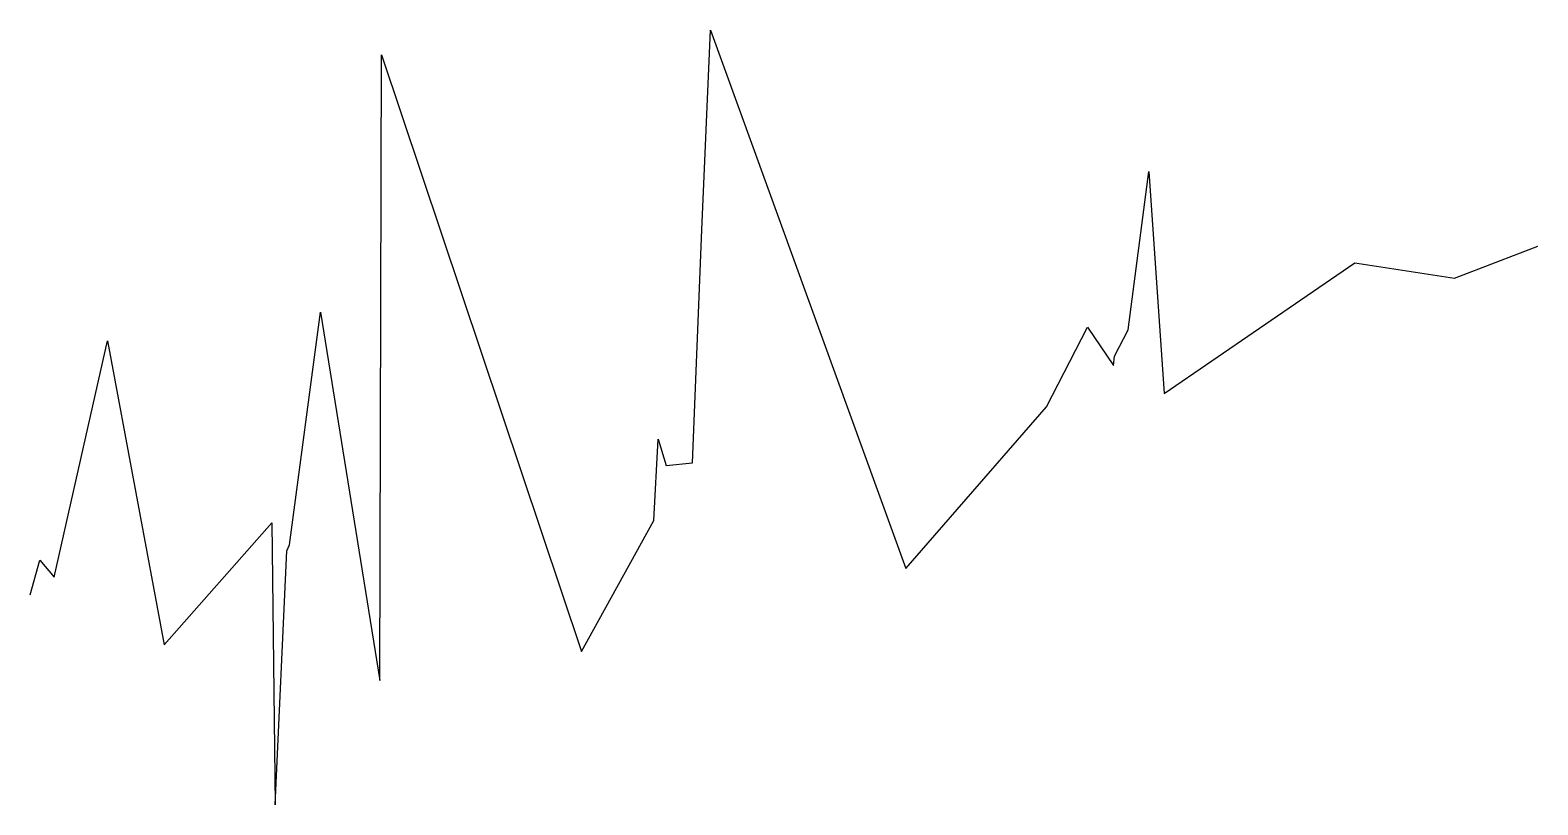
# Model space of a CAD drawing. Extents: x 0 to 17.8, y 67.3 to 76.5.
import ezdxf

# ---------------------------------------------------------------- set-up
doc = ezdxf.new("R2010")
doc.units = 0
doc.header["$MEASUREMENT"] = 0
doc.layers.add('TOPPPLATFORM_BASELINE_STAKE_2', color=1, linetype='CONTINUOUS')

msp = doc.modelspace()

# ---------------------------------------------------------------- linework, layer by layer
at = {"layer": 'TOPPPLATFORM_BASELINE_STAKE_2', "color": 7}
msp.add_polyline3d([(0, 69.81, 0), (0.115, 70.22, 0), (0.282, 70.02, 0), (0.913, 72.81, 0), (1.583, 69.22, 0), (2.856, 70.66, 0), (2.894, 67.33, 0), (3.031, 70.33, 0), (3.063, 70.4, 0), (3.429, 73.15, 0), (4.129, 68.8, 0), (4.151, 76.19, 0), (6.514, 69.14, 0), (7.366, 70.69, 0), (7.416, 71.65, 0), (7.513, 71.34, 0), (7.825, 71.37, 0), (7.935, 74.12, 0), (8.037, 76.48, 0), (10.342, 70.12, 0), (12.004, 72.03, 0), (12.49, 72.97, 0), (12.797, 72.52, 0), (12.809, 72.63, 0), (12.971, 72.94, 0), (13.214, 74.81, 0), (13.395, 72.19, 0), (15.647, 73.73, 0), (16.823, 73.55, 0), (17.808, 73.93, 0)], dxfattribs=at)

doc.saveas('drawing.dxf')
